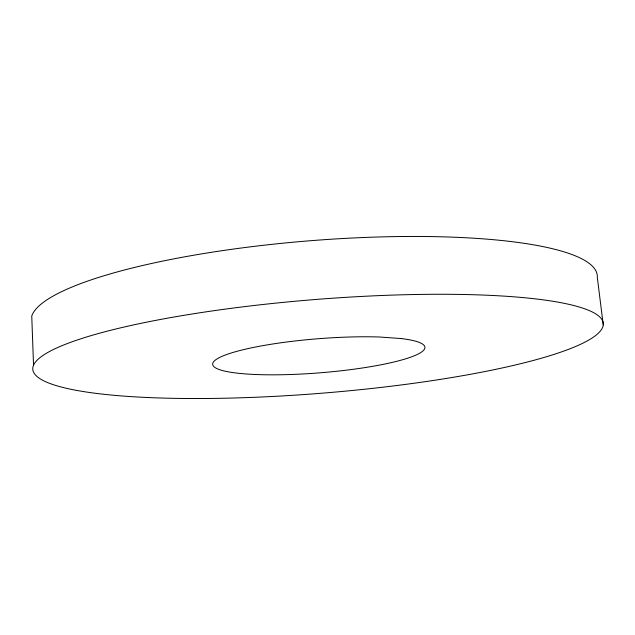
<?xml version="1.0" encoding="UTF-8"?>
<svg xmlns="http://www.w3.org/2000/svg" width="635" height="635" viewBox="0 0 635 635"><rect width="100%" height="100%" fill="white"/><g stroke="black" fill="none" stroke-linecap="round" stroke-linejoin="round"><path stroke-width="0.95" d="M603.25 324.898A286.155 46.958 -4.6 0 0 179.753 316.024A286.155 46.958 -4.6 0 0 171.101 398.28A286.155 46.958 -4.6 0 0 603.25 324.898L597.297 277.281A284.028 57.777 -4.6 0 0 326.096 239.562A284.028 57.777 -4.6 0 0 31.75 316.008L33.536 365.228M401.122 338.55L379.428 337.002A106.474 17.058 -4.6 0 0 214.328 360.966A106.474 17.058 -4.6 0 0 345.313 370.292A106.474 17.058 -4.6 0 0 401.122 338.55"/></g></svg>
